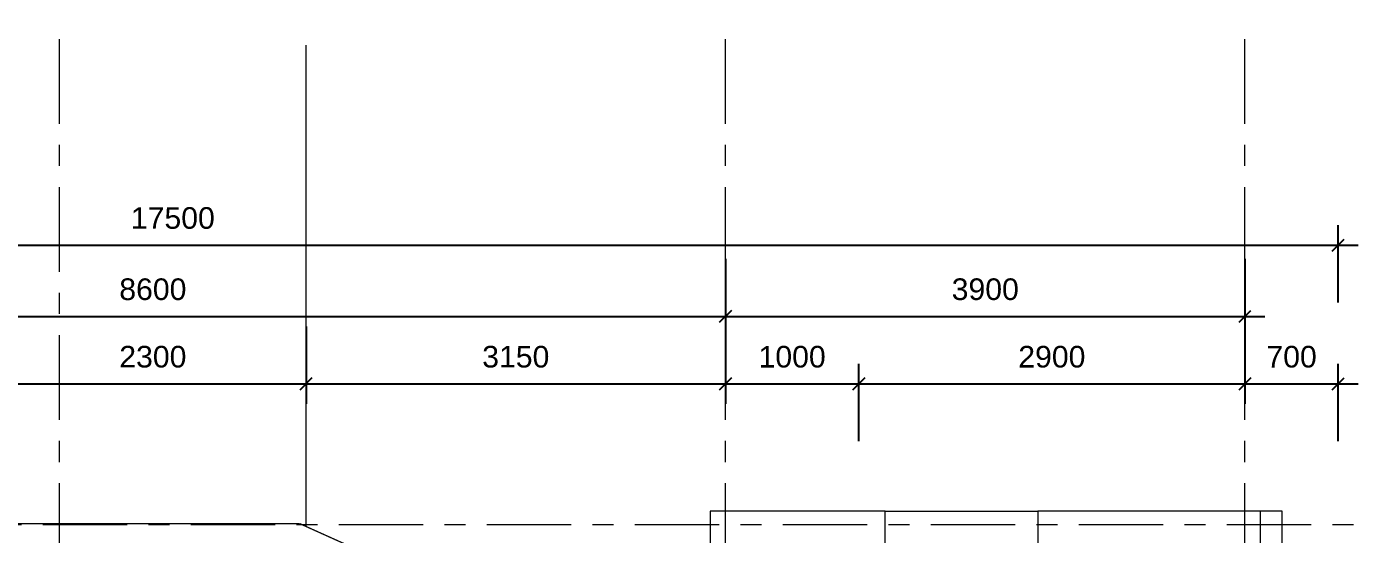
# Model space of a CAD drawing. Header units: millimetres. Extents: x 2164007 to 2324354, y -2513385 to -2308978.
# Drawn here: x 2218526 to 2228482, y -2495786 to -2491973 of the extents above; entities that cross this region are included whole.
import ezdxf

# ---------------------------------------------------------------- set-up
doc = ezdxf.new("R2010")
doc.units = ezdxf.units.MM
doc.linetypes.add('Grid Line', pattern=[22.225, 12.7, -3.175, 3.175, -3.175])
doc.linetypes.add('IMPORT-ACAD_ISO10W100 _2_', pattern=[6, 4, -1, 0, -1])
for name, color, linetype, lineweight in [('A-ANNO-DIMS', 211, 'Continuous', 9), ('A-DETL', 8, 'Continuous', 9), ('A-WALL', 113, 'Continuous', 20), ('S-BEAM', 8, 'Continuous', 9), ('S-GRID', 8, 'Continuous', 9)]:
    doc.layers.add(name, color=color, linetype=linetype, lineweight=lineweight)
doc.styles.add('Arial_1', font='arial.ttf', dxfattribs={"height": 162.282934})
doc.dimstyles.new('Dim_dai_ca_vu', dxfattribs={"dimscale": 304.8, "dimtxt": 165, "dimasz": 0.292969, "dimexe": 0.492126, "dimexo": 0.0625, "dimgap": 0.393701, "dimtad": 1, "dimdec": 0, "dimzin": 0, "dimdsep": 46, "dimtxsty": 'Arial_1', "dimblk1": 'OBLIQUE', "dimblk2": 'OBLIQUE', "dimsah": 1, "dimcen": 0.09, "dimdle": 0.492126, "dimadec": 0, "dimazin": 0, "dimtfac": 1, "dimtdec": 4, "dimtix": 1, "dimtmove": 0, "dimatfit": 3, "dimfxl": 0.984252, "dimfxlon": 1, "dimtvp": 1, "dimtfill": 1, "dimtolj": 1, "dimtzin": 0, "dimarcsym": 2})

# ---------------------------------------------------------------- blocks, each defined once
blk = doc.blocks.new('_Oblique')
at = {"color": 0, "linetype": 'ByBlock', "lineweight": -2}
blk.add_line((-0.5, -0.5), (0.5, 0.5), dxfattribs=at)
blk = doc.blocks.new('*D639')
at = {"layer": 'A-ANNO-DIMS', "color": 0, "lineweight": -2}
for p, q in [((2218324.7, -2494224.4), (2218324.7, -2494805.3)), ((2220624.7, -2494224.4), (2220624.7, -2494805.3)), ((2218174.7, -2494655.3), (2220774.7, -2494655.3))]:
    blk.add_line(p, q, dxfattribs=at)
at = {"layer": 'Defpoints', "color": 0}
for p in [(2218324.7, -2494205.3), (2220624.7, -2494205.3), (2220624.7, -2494655.3)]:
    blk.add_point(p, dxfattribs=at)
at = {"layer": 'A-ANNO-DIMS', "color": 0, "lineweight": -2, "xscale": 89.296875, "yscale": 89.296875, "zscale": 89.296875, "rotation": 180}
blk.add_blockref('_Oblique', (2218324.7, -2494655.3), dxfattribs=at)
at = {"layer": 'A-ANNO-DIMS', "color": 0, "lineweight": -2, "xscale": 89.296875, "yscale": 89.296875, "zscale": 89.296875}
blk.add_blockref('_Oblique', (2220624.7, -2494655.3), dxfattribs=at)
at = {"layer": 'A-ANNO-DIMS', "color": 0, "insert": (2219474.7, -2494452.4), "char_height": 162.28, "attachment_point": 5, "style": 'Arial_1', "bg_fill": 3, "box_fill_scale": 1.1, "bg_fill_color": 256, "bg_fill_true_color": 13158600, "bg_fill_transparency": 8983552}
blk.add_mtext('\\A1;2300', dxfattribs=at)
blk = doc.blocks.new('*D640')
at = {"layer": 'A-ANNO-DIMS', "color": 0, "lineweight": -2}
for p, q in [((2220624.7, -2494224.4), (2220624.7, -2494805.3)), ((2223774.7, -2494224.4), (2223774.7, -2494805.3)), ((2220474.7, -2494655.3), (2223924.7, -2494655.3))]:
    blk.add_line(p, q, dxfattribs=at)
at = {"layer": 'Defpoints', "color": 0}
for p in [(2220624.7, -2494205.3), (2223774.7, -2494205.3), (2223774.7, -2494655.3)]:
    blk.add_point(p, dxfattribs=at)
at = {"layer": 'A-ANNO-DIMS', "color": 0, "lineweight": -2, "xscale": 89.296875, "yscale": 89.296875, "zscale": 89.296875, "rotation": 180}
blk.add_blockref('_Oblique', (2220624.7, -2494655.3), dxfattribs=at)
at = {"layer": 'A-ANNO-DIMS', "color": 0, "lineweight": -2, "xscale": 89.296875, "yscale": 89.296875, "zscale": 89.296875}
blk.add_blockref('_Oblique', (2223774.7, -2494655.3), dxfattribs=at)
at = {"layer": 'A-ANNO-DIMS', "color": 0, "insert": (2222199.7, -2494452.4), "char_height": 162.28, "attachment_point": 5, "style": 'Arial_1', "bg_fill": 3, "box_fill_scale": 1.1, "bg_fill_color": 256, "bg_fill_true_color": 13158600, "bg_fill_transparency": 8983552}
blk.add_mtext('\\A1;3150', dxfattribs=at)
blk = doc.blocks.new('*D641')
at = {"layer": 'A-ANNO-DIMS', "color": 0, "lineweight": -2}
for p, q in [((2223774.7, -2494224.4), (2223774.7, -2494805.3)), ((2224774.7, -2495086.3), (2224774.7, -2494505.3)), ((2223624.7, -2494655.3), (2224924.7, -2494655.3))]:
    blk.add_line(p, q, dxfattribs=at)
at = {"layer": 'Defpoints', "color": 0}
for p in [(2223774.7, -2494205.3), (2224774.7, -2494655.3), (2224774.7, -2495105.3)]:
    blk.add_point(p, dxfattribs=at)
at = {"layer": 'A-ANNO-DIMS', "color": 0, "lineweight": -2, "xscale": 89.296875, "yscale": 89.296875, "zscale": 89.296875, "rotation": 180}
blk.add_blockref('_Oblique', (2223774.7, -2494655.3), dxfattribs=at)
at = {"layer": 'A-ANNO-DIMS', "color": 0, "lineweight": -2, "xscale": 89.296875, "yscale": 89.296875, "zscale": 89.296875}
blk.add_blockref('_Oblique', (2224774.7, -2494655.3), dxfattribs=at)
at = {"layer": 'A-ANNO-DIMS', "color": 0, "insert": (2224274.7, -2494452.5), "char_height": 162.28, "attachment_point": 5, "style": 'Arial_1', "bg_fill": 3, "box_fill_scale": 1.1, "bg_fill_color": 256, "bg_fill_true_color": 13158600, "bg_fill_transparency": 0}
blk.add_mtext('\\A1;1000', dxfattribs=at)
blk = doc.blocks.new('*D642')
at = {"layer": 'A-ANNO-DIMS', "color": 0, "lineweight": -2}
for p, q in [((2227674.7, -2494224.4), (2227674.7, -2494805.3)), ((2224774.7, -2495086.3), (2224774.7, -2494505.3)), ((2224624.7, -2494655.3), (2227824.7, -2494655.3))]:
    blk.add_line(p, q, dxfattribs=at)
at = {"layer": 'Defpoints', "color": 0}
for p in [(2227674.7, -2494205.3), (2227674.7, -2494655.3), (2224774.7, -2495105.3)]:
    blk.add_point(p, dxfattribs=at)
at = {"layer": 'A-ANNO-DIMS', "color": 0, "lineweight": -2, "xscale": 89.296875, "yscale": 89.296875, "zscale": 89.296875, "rotation": 180}
blk.add_blockref('_Oblique', (2224774.7, -2494655.3), dxfattribs=at)
at = {"layer": 'A-ANNO-DIMS', "color": 0, "lineweight": -2, "xscale": 89.296875, "yscale": 89.296875, "zscale": 89.296875}
blk.add_blockref('_Oblique', (2227674.7, -2494655.3), dxfattribs=at)
at = {"layer": 'A-ANNO-DIMS', "color": 0, "insert": (2226224.7, -2494452.5), "char_height": 162.28, "attachment_point": 5, "style": 'Arial_1', "bg_fill": 3, "box_fill_scale": 1.1, "bg_fill_color": 256, "bg_fill_true_color": 13158600, "bg_fill_transparency": 8984068}
blk.add_mtext('\\A1;2900', dxfattribs=at)
blk = doc.blocks.new('*D643')
at = {"layer": 'A-ANNO-DIMS', "color": 0, "lineweight": -2}
for p, q in [((2227674.7, -2494224.4), (2227674.7, -2494805.3)), ((2228374.7, -2495086.3), (2228374.7, -2494505.3)), ((2227524.7, -2494655.3), (2228524.7, -2494655.3))]:
    blk.add_line(p, q, dxfattribs=at)
at = {"layer": 'Defpoints', "color": 0}
for p in [(2227674.7, -2494205.3), (2228374.7, -2494655.3), (2228374.7, -2495105.3)]:
    blk.add_point(p, dxfattribs=at)
at = {"layer": 'A-ANNO-DIMS', "color": 0, "lineweight": -2, "xscale": 89.296875, "yscale": 89.296875, "zscale": 89.296875, "rotation": 180}
blk.add_blockref('_Oblique', (2227674.7, -2494655.3), dxfattribs=at)
at = {"layer": 'A-ANNO-DIMS', "color": 0, "lineweight": -2, "xscale": 89.296875, "yscale": 89.296875, "zscale": 89.296875}
blk.add_blockref('_Oblique', (2228374.7, -2494655.3), dxfattribs=at)
at = {"layer": 'A-ANNO-DIMS', "color": 0, "insert": (2228024.7, -2494452.5), "char_height": 162.28, "attachment_point": 5, "style": 'Arial_1', "bg_fill": 3, "box_fill_scale": 1.1, "bg_fill_color": 256, "bg_fill_true_color": 13158600, "bg_fill_transparency": 8984068}
blk.add_mtext('\\A1;700', dxfattribs=at)
blk = doc.blocks.new('*D664')
at = {"layer": 'A-ANNO-DIMS', "color": 0, "lineweight": -2}
for p, q in [((2215174.7, -2493717.8), (2215174.7, -2494298.7)), ((2223774.7, -2493717.8), (2223774.7, -2494298.7)), ((2215024.7, -2494148.7), (2223924.7, -2494148.7))]:
    blk.add_line(p, q, dxfattribs=at)
at = {"layer": 'Defpoints', "color": 0}
for p in [(2215174.7, -2493698.7), (2223774.7, -2493698.7), (2223774.7, -2494148.7)]:
    blk.add_point(p, dxfattribs=at)
at = {"layer": 'A-ANNO-DIMS', "color": 0, "lineweight": -2, "xscale": 89.296875, "yscale": 89.296875, "zscale": 89.296875, "rotation": 180}
blk.add_blockref('_Oblique', (2215174.7, -2494148.7), dxfattribs=at)
at = {"layer": 'A-ANNO-DIMS', "color": 0, "lineweight": -2, "xscale": 89.296875, "yscale": 89.296875, "zscale": 89.296875}
blk.add_blockref('_Oblique', (2223774.7, -2494148.7), dxfattribs=at)
at = {"layer": 'A-ANNO-DIMS', "color": 0, "insert": (2219474.7, -2493945.9), "char_height": 162.28, "attachment_point": 5, "style": 'Arial_1', "bg_fill": 3, "box_fill_scale": 1.1, "bg_fill_color": 256, "bg_fill_true_color": 13158600, "bg_fill_transparency": 16334748}
blk.add_mtext('\\A1;8600', dxfattribs=at)
blk = doc.blocks.new('*D665')
at = {"layer": 'A-ANNO-DIMS', "color": 0, "lineweight": -2}
for p, q in [((2223774.7, -2493717.8), (2223774.7, -2494298.7)), ((2227674.7, -2493717.8), (2227674.7, -2494298.7)), ((2223624.7, -2494148.7), (2227824.7, -2494148.7))]:
    blk.add_line(p, q, dxfattribs=at)
at = {"layer": 'Defpoints', "color": 0}
for p in [(2223774.7, -2493698.7), (2227674.7, -2493698.7), (2227674.7, -2494148.7)]:
    blk.add_point(p, dxfattribs=at)
at = {"layer": 'A-ANNO-DIMS', "color": 0, "lineweight": -2, "xscale": 89.296875, "yscale": 89.296875, "zscale": 89.296875, "rotation": 180}
blk.add_blockref('_Oblique', (2223774.7, -2494148.7), dxfattribs=at)
at = {"layer": 'A-ANNO-DIMS', "color": 0, "lineweight": -2, "xscale": 89.296875, "yscale": 89.296875, "zscale": 89.296875}
blk.add_blockref('_Oblique', (2227674.7, -2494148.7), dxfattribs=at)
at = {"layer": 'A-ANNO-DIMS', "color": 0, "insert": (2225724.7, -2493945.8), "char_height": 162.28, "attachment_point": 5, "style": 'Arial_1', "bg_fill": 3, "box_fill_scale": 1.1, "bg_fill_color": 256, "bg_fill_true_color": 13158600, "bg_fill_transparency": 8985100}
blk.add_mtext('\\A1;3900', dxfattribs=at)
blk = doc.blocks.new('*D666')
at = {"layer": 'A-ANNO-DIMS', "color": 0, "lineweight": -2}
for p, q in [((2210874.7, -2494044.9), (2210874.7, -2493464)), ((2228374.7, -2494044.9), (2228374.7, -2493464)), ((2210724.7, -2493614), (2228524.7, -2493614))]:
    blk.add_line(p, q, dxfattribs=at)
at = {"layer": 'Defpoints', "color": 0}
for p in [(2228374.7, -2493614), (2210874.7, -2494064), (2228374.7, -2494064)]:
    blk.add_point(p, dxfattribs=at)
at = {"layer": 'A-ANNO-DIMS', "color": 0, "lineweight": -2, "xscale": 89.296875, "yscale": 89.296875, "zscale": 89.296875, "rotation": 180}
blk.add_blockref('_Oblique', (2210874.7, -2493614), dxfattribs=at)
at = {"layer": 'A-ANNO-DIMS', "color": 0, "lineweight": -2, "xscale": 89.296875, "yscale": 89.296875, "zscale": 89.296875}
blk.add_blockref('_Oblique', (2228374.7, -2493614), dxfattribs=at)
at = {"layer": 'A-ANNO-DIMS', "color": 0, "insert": (2219624.7, -2493411.1), "char_height": 162.28, "attachment_point": 5, "style": 'Arial_1', "bg_fill": 3, "box_fill_scale": 1.1, "bg_fill_color": 256, "bg_fill_true_color": 13158600, "bg_fill_transparency": 8985100}
blk.add_mtext('\\A1;17500', dxfattribs=at)

msp = doc.modelspace()

# ---------------------------------------------------------------- linework, layer by layer
at = {"layer": 'A-DETL', "linetype": 'IMPORT-ACAD_ISO10W100 _2_'}
for p, q in [((2220624.7, -2495727.1), (2220624.7, -2492111)), ((2218377, -2495703.5), (2220572.3, -2495703.5)), ((2221208.5, -2495989.8), (2220572.3, -2495703.5))]:
    msp.add_line(p, q, dxfattribs=at)
at = {"layer": 'A-WALL'}
for p, q in [((2224972.1, -2495611), (2223659.7, -2495611)), ((2223659.7, -2495611), (2223659.7, -2497092.8)), ((2224972.1, -2497711), (2224972.1, -2495611)), ((2227954.7, -2495611), (2226119.7, -2495611)), ((2226119.7, -2495611), (2226119.7, -2497711)), ((2227789.7, -2495611), (2227789.7, -2497711)), ((2227954.7, -2498461), (2227954.7, -2495611))]:
    msp.add_line(p, q, dxfattribs=at)
at = {"layer": 'S-BEAM'}
msp.add_line((2224972.1, -2495611), (2226119.7, -2495611), dxfattribs=at)
at = {"layer": 'S-GRID', "linetype": 'Grid Line', "ltscale": 50}
for p, q in [((2218774.7, -2504925.8), (2218774.7, -2491972.6)), ((2223774.7, -2504925.8), (2223774.7, -2491972.6)), ((2227674.7, -2504925.8), (2227674.7, -2491972.6)), ((2206424, -2495711), (2233988.1, -2495711))]:
    msp.add_line(p, q, dxfattribs=at)

# ---------------------------------------------------------------- next in the draw order: dimensions: what is measured, and where the dimension line sits
at = {"layer": 'A-ANNO-DIMS'}
dim = msp.add_linear_dim(base=(2220624.7, -2494655.3), p1=(2218324.7, -2494205.3), p2=(2220624.7, -2494205.3), dimstyle='Dim_dai_ca_vu', override={"dimpost": '<>', "dimfxl": 2300}, dxfattribs=at)
dim.commit()
dim.dimension.update_dxf_attribs({"geometry": '*D639', "text_midpoint": (2219474.7, -2494452.4)})

# ---------------------------------------------------------------- next in the draw order: dimensions: what is measured, and where the dimension line sits
dim = msp.add_linear_dim(base=(2223774.7, -2494655.3), p1=(2220624.7, -2494205.3), p2=(2223774.7, -2494205.3), dimstyle='Dim_dai_ca_vu', override={"dimpost": '<>', "dimfxl": 3150}, dxfattribs=at)
dim.commit()
dim.dimension.update_dxf_attribs({"geometry": '*D640', "text_midpoint": (2222199.7, -2494452.4)})

# ---------------------------------------------------------------- next in the draw order: dimensions: what is measured, and where the dimension line sits
dim = msp.add_linear_dim(base=(2224774.7, -2494655.3), p1=(2223774.7, -2494205.3), p2=(2224774.7, -2495105.3), dimstyle='Dim_dai_ca_vu', override={"dimpost": '<>', "dimfxl": 1345.362405}, dxfattribs=at)
dim.commit()
dim.dimension.update_dxf_attribs({"geometry": '*D641', "text_midpoint": (2224274.7, -2494452.5)})

# ---------------------------------------------------------------- next in the draw order: dimensions: what is measured, and where the dimension line sits
for base, p1, p2, override, picture, middle in [((2223774.7, -2494148.7), (2215174.7, -2493698.7), (2223774.7, -2493698.7), {"dimpost": '<>', "dimfxl": 8600}, '*D664', (2219474.7, -2493945.9)), ((2227674.7, -2494655.3), (2224774.7, -2495105.3), (2227674.7, -2494205.3), {"dimpost": '<>', "dimfxl": 3036.44529}, '*D642', (2226224.7, -2494452.5))]:
    dim = msp.add_linear_dim(base=base, p1=p1, p2=p2, dimstyle='Dim_dai_ca_vu', override=override, dxfattribs=at)
    dim.commit()
    dim.dimension.update_dxf_attribs({"geometry": picture, "text_midpoint": middle})

# ---------------------------------------------------------------- next in the draw order: dimensions: what is measured, and where the dimension line sits
dim = msp.add_linear_dim(base=(2228374.7, -2494655.3), p1=(2227674.7, -2494205.3), p2=(2228374.7, -2495105.3), dimstyle='Dim_dai_ca_vu', override={"dimpost": '<>', "dimfxl": 1140.175425}, dxfattribs=at)
dim.commit()
dim.dimension.update_dxf_attribs({"geometry": '*D643', "text_midpoint": (2228024.7, -2494452.5)})

# ---------------------------------------------------------------- next in the draw order: dimensions: what is measured, and where the dimension line sits
dim = msp.add_linear_dim(base=(2227674.7, -2494148.7), p1=(2223774.7, -2493698.7), p2=(2227674.7, -2493698.7), dimstyle='Dim_dai_ca_vu', override={"dimpost": '<>', "dimfxl": 3900}, dxfattribs=at)
dim.commit()
dim.dimension.update_dxf_attribs({"geometry": '*D665', "text_midpoint": (2225724.7, -2493945.8)})

# ---------------------------------------------------------------- next in the draw order: dimensions: what is measured, and where the dimension line sits
dim = msp.add_linear_dim(base=(2228374.7, -2493614), p1=(2210874.7, -2494064), p2=(2228374.7, -2494064), dimstyle='Dim_dai_ca_vu', override={"dimpost": '<>', "dimfxl": 17500}, dxfattribs=at)
dim.commit()
dim.dimension.update_dxf_attribs({"geometry": '*D666', "text_midpoint": (2219624.7, -2493411.1)})

doc.saveas('drawing.dxf')
